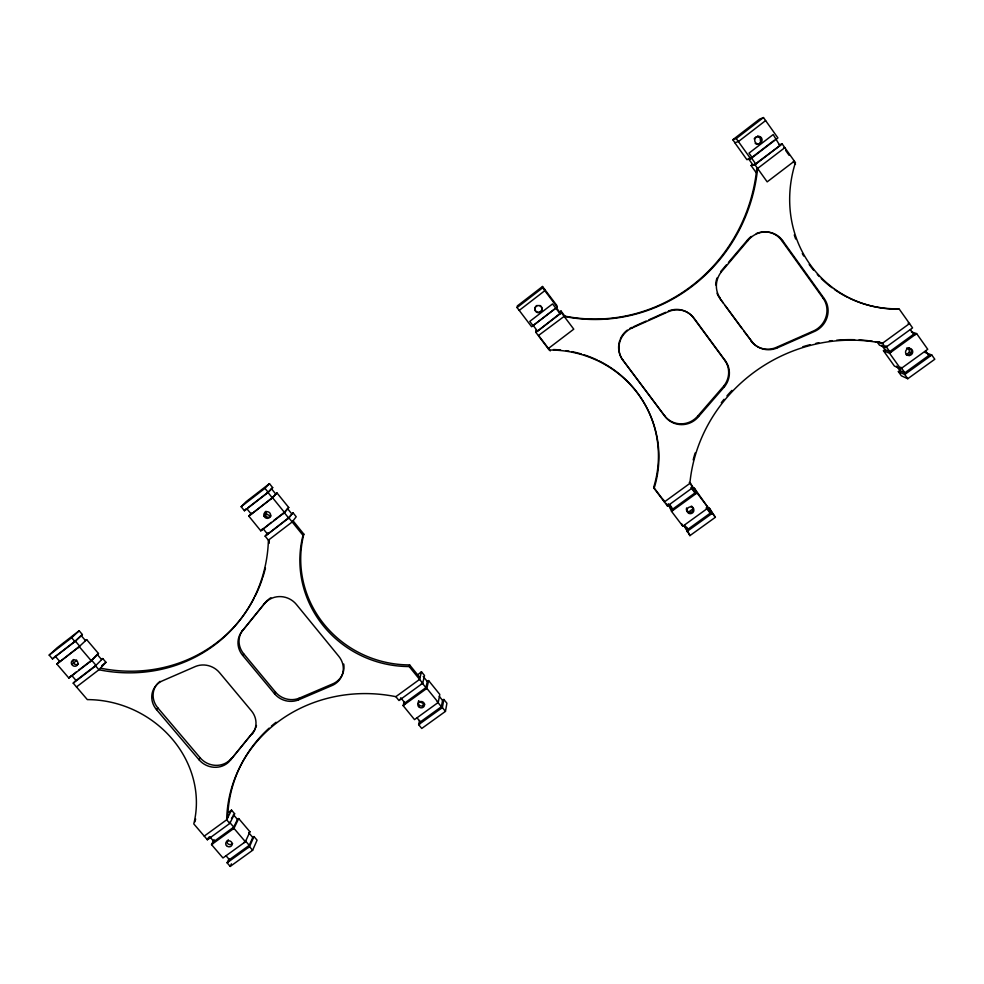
<?xml version="1.0" encoding="UTF-8"?>
<svg xmlns="http://www.w3.org/2000/svg" width="984" height="984" viewBox="0 0 984 984"><rect width="100%" height="100%" fill="white"/><g stroke="black" fill="none" stroke-linecap="round" stroke-linejoin="round"><path stroke-width="1.48" d="M555.751 308.213L533.008 325.642L529.786 321.387L552.528 303.933L559.945 313.515L537.301 331.313M517.067 307.562L517.35 305.913L542.516 286.504L556.796 305.421L557.178 307.119L531.594 326.737L517.067 307.562L542.651 287.82L542.516 286.504M419.578 720.497L418.643 724.667L421.742 728.467L445.457 711.383L446.908 703.228L443.858 699.464L442.566 700.399L441.041 708.517M418.643 724.667L442.369 707.558L443.858 699.464M404.178 701.58L403.12 705.602L414.51 719.599L438.237 702.453L439.799 694.433L428.606 680.584L427.302 681.531L425.531 689.341M419.959 723.72L420.353 721.912L441.373 706.746L437.265 701.666M422.874 705.823L423.391 703.523L418.397 701.174M403.12 705.602L426.859 688.382L428.606 680.584M204.242 836.105L226.664 819.795A144.058 133.234 13.3 0 1 395.851 696.672L398.963 700.51L422.702 683.253L424.522 675.528L421.459 671.74L417.265 675.172M421.386 684.212L421.779 682.539L425.912 687.644L404.891 702.908L404.436 704.655M421.459 671.74L419.59 679.403L395.851 696.672M400.279 699.55L400.759 697.828L404.891 702.908M422.702 683.253L409.172 666.537L409.615 664.913A107.022 103.32 18.2 0 1 303.847 534.164L293.06 520.831M228.915 858.946L227.107 862.796L230.207 866.424L252.63 850.274L257.07 840.164L254.007 836.572L252.777 837.458L248.275 847.531M227.107 862.796L249.518 846.634L254.007 836.572M214.082 839.61L211.535 844.616L222.962 857.962L245.385 841.763L249.936 831.775L238.706 818.553L237.476 819.451L232.704 829.254M244.13 842.673L245.127 840.496L249.247 845.354L229.395 859.672L228.35 861.91M230.207 866.424L231.4 863.841M267.783 599.957A20.369 19.311 25.6 0 0 265.163 602.737L241.683 631.716A20.344 19.176 25.5 0 0 242.618 655.319L274.524 693.72A20.209 19.003 21.9 0 0 298.213 700.005L299.05 698.271L332.063 684.163A20.184 19.077 20.4 0 0 343.76 664.065M227.095 842.169L228.263 839.733M211.535 844.616L233.958 828.356L238.706 818.553M76.408 679.858L73.222 683.142L87.33 699.612A103.234 93.787 26.2 0 1 193.787 823.903L207.366 839.758L229.789 823.46L234.61 813.731L231.535 810.115L228.497 812.317M231.486 818.442L234.61 813.731M231.535 810.115L226.664 819.795L229.789 823.46M212.778 843.719L213.872 841.554L233.737 827.126L229.592 822.255M207.366 839.758L208.657 837.273M208.608 838.86L209.727 836.695L213.872 841.554M274.524 693.72L275.434 692.023L243.651 653.745A20.27 19.102 25.5 0 1 242.716 630.215M252.334 733.855A20.061 18.684 23.2 0 0 251.437 710.842L219.53 672.65A20.209 18.844 26.3 0 0 195.755 666.352L163.098 680.559A20.16 18.696 27 0 0 156.505 709.624L199.075 759.808A19.975 18.487 23.3 0 0 230.33 760.214L253.306 732.022A20 18.622 23.2 0 0 255.237 728.91M230.33 760.214L253.306 732.022M199.075 759.808L200.244 757.889A19.901 18.425 23.3 0 0 231.388 758.295M242.618 655.319L243.651 653.745M241.683 631.716L265.163 602.737M409.172 666.537A107.404 103.677 18.2 0 1 303.01 535.345L303.847 534.164M156.505 709.624L157.821 707.877A20.086 18.634 27.1 0 1 160.06 681.346M287.599 518.962L293.011 512.787L296.209 516.748L292.187 521.963L268.398 540.167A152.2 142.471 37.8 0 1 98.929 669.772L76.481 686.943M268.398 540.167L265.139 536.169L288.927 517.941L293.011 512.787M266.455 535.161L288.497 517.842L284.167 512.492L273.626 520.573M283.257 513.587L284.167 512.492M284.979 511.495L288.743 507.51L276.971 492.947L271.276 498.79M265.139 536.169L267.808 532.91M251.646 513.045L248.804 516.108L260.785 530.831L284.585 512.578L288.743 507.51M262.113 529.81L271.289 522.369M260.785 530.831L262.605 528.691M726.475 264.77L720.596 271.695L721.297 271.941L747.865 240.637A22.411 21.476 -50.4 0 1 782.6 240.588L824.235 298.607A22.201 21.193 -43.7 0 1 813.694 331.817L776.77 348.115A22.029 21.144 -42.6 0 1 751.702 341.325L743.756 331.067M728.431 262.457L747.065 240.514A22.324 21.39 -50.4 0 1 751.235 236.443M622.749 359.947L664.483 415.642A21.353 20.775 -32.5 0 0 698.025 415.74L723.793 386.011A21.562 20.898 -37.5 0 0 724.691 360.255L693.462 317.832A21.685 21.119 -44.3 0 0 668.407 311.042L668.911 311.436A21.771 21.205 -44.2 0 1 694.064 318.25L725.405 360.821A21.636 20.984 -37.4 0 1 724.495 386.675L698.628 416.515A21.439 20.848 -32.4 0 1 664.963 416.404L622.749 359.947A21.513 21.07 -42.3 0 1 619.871 340.181M264.757 516.206L266.566 514.14L266.037 511.717M248.804 516.108L272.605 497.769L276.971 492.947M250.12 515.099L272.224 497.744L267.882 492.357L247.968 507.732M268.238 492.369L272.679 487.633L269.456 483.636L246.037 501.754L241.154 506.711L244.438 510.745L268.238 492.369L264.954 488.322L269.456 483.636M266.91 493.39L272.679 487.633M82.385 634.569L74.932 641.593L52.484 658.923L49.2 655.086L57.035 647.866L79.15 630.769L82.385 634.569L81.143 635.529L85.448 640.584L86.678 639.637L98.474 653.511L97.244 654.458L101.524 659.501L102.754 658.554L105.965 662.318L98.929 669.772L95.669 665.947L73.222 683.142M94.415 666.906L102.754 658.554M244.438 510.745L246.369 508.728M245.754 509.724L246.799 508.642L251.154 513.992M60.159 660.879L56.863 664.04L68.868 678.05L91.315 660.83L98.474 653.511M90.061 661.789L97.244 654.458M68.868 678.05L71.008 675.885M70.11 677.103L76.408 671.875M73.037 663.745L76.654 660.166M78.056 647.706L86.678 639.637M58.105 663.081L79.667 646.156L75.301 641.039L55.411 656.389L59.778 661.482M73.689 642.564L81.143 635.529M52.484 658.923L55.817 655.811M49.2 655.086L71.647 637.743L79.15 630.769M101.672 665.737L105.965 662.318M241.154 506.711L264.954 488.322M734.925 142.705L732.809 139.753L759.574 119.125L763.486 117.576L777.913 137.92L750.694 158.781L746.881 159.654L734.79 142.742L738.394 141.573L765.626 120.589M732.809 139.753L736.253 138.572L763.486 117.576M56.863 664.04L79.31 646.734L91.315 660.83M519.22 310.403L544.816 290.686L544.632 289.271M693.548 508.482L688.935 511.815L687.361 511.139M907.039 354.08L909.388 352.272L908.896 347.77M78.757 670.079L91.623 660.202L95.965 665.295L76.076 680.522L71.734 675.454M774.26 140.269L751.358 157.821L755.614 163.762L780.644 145.078M560.044 313.908L559.601 312.1L561.003 311.018L565.32 316.762M756.216 172.717L751.063 165.509L756.462 163.602M690.276 482.787L692.933 487.486L667.459 505.997L654.102 488.372A109.027 107.231 -6.6 0 0 549.269 350.046L535.886 332.395L561.47 312.826L561.003 311.018M751.063 165.509L754.949 164.746L782.169 143.922L795.429 162.631A120.355 112.73 -50.3 0 0 899.339 309.222L912.562 327.881L885.502 347.549L879.45 345.15L877.199 342.002M783.867 147.907L784.826 147.674L757.606 168.473A165.275 159.765 -72.5 0 1 564.152 316.381L538.556 335.458L550.277 350.919M548.199 348.631L573.77 329.16L561.47 312.826M794.371 161.142L767.176 181.855L754.949 164.746M695.614 493.943L692.908 489.159L694.31 488.138L708.259 507.83L682.798 526.219L671.555 511.397L669.268 506.329L670.658 505.321M911.332 331.866L916.621 333.601L927.74 349.295L900.692 368.84L894.407 366.073L883.447 350.734L884.911 349.664L891.061 352.149M915.108 334.695L913.681 334.228L889.721 351.608L886.486 347.081M671.555 511.397L697.029 492.923L694.31 488.138M883.447 350.734L889.561 353.231L916.621 333.601M249.936 831.775L248.706 832.661L252.777 837.458M686.586 529.183L684.323 526.206L689.919 535.628L715.38 517.289L709.353 508.138L707.963 509.146L710.903 514.263M924.935 352.457L931.774 354.99L934.8 359.246L907.765 378.729L901.356 375.802L898.38 371.632L899.843 370.574L906.227 373.416M930.274 356.073L928.785 355.519L904.849 372.788L900.815 367.155M686.869 531.594L712.33 513.242L709.353 508.138M898.38 371.632L904.739 374.486L931.774 354.99M633.561 326.713L646.107 321.067M648.886 319.812L665.627 312.297M623.081 360.513A21.599 21.156 -42.2 0 1 632.528 327.783L668.911 311.436M750.89 340.833A21.943 21.07 -42.7 0 0 775.872 347.598L812.649 331.35A22.115 21.119 -43.7 0 0 823.141 298.275L781.653 240.465A22.324 21.39 -50.4 0 0 756.278 233.552M298.213 700.005L331.35 685.836A20.258 19.139 20.4 0 0 338.865 656.402L296.368 604.422A20.443 19.372 25.6 0 0 264.204 604.151M779.242 144.673L782.169 143.922M749.353 158.289L752.194 157.625L748.996 153.147L773.19 134.562L779.709 145.325M757.606 168.473L756.757 168.621A164.635 159.162 -72.5 0 1 564.041 315.975L564.152 316.381M794.432 162.803L795.429 162.631M781.653 240.465L782.6 240.588M747.065 240.514L747.865 240.637M899.339 309.222L897.961 308.841A119.876 112.311 -50.3 0 1 849.143 298.09M908.109 323.146L909.511 323.588L882.451 343.281A156.616 148.08 -28.3 0 0 689.87 483.402L664.385 501.938L663.302 499.478M823.141 298.275L824.235 298.607M909.388 352.272L911.861 353.231M878.847 341.878L882.451 343.281L885.502 347.549M885.674 345.938L886.99 346.466M757.619 136.21L760.066 137.329L760.78 143.393M266.566 514.14L270.059 515.788M717.041 293.257A22.091 21.279 -48.3 0 0 719.698 298.152L751.702 341.325M775.872 347.598L776.77 348.115M724.691 360.255L725.405 360.821M723.793 386.011L724.495 386.675M226.086 855.822L229.395 859.672M71.647 637.743L74.932 641.593M233.958 828.356L245.385 841.763M249.518 846.634L252.63 850.274M233.38 814.629L237.476 819.451M157.821 707.877L200.244 757.889M632.528 327.783L632.159 327.34A21.513 21.07 -42.3 0 0 629.625 328.57M263.085 528.654L267.414 533.98M417.068 717.865L420.353 721.912M409.615 664.913L419.996 677.742M272.605 497.769L284.585 512.578M288.927 517.941L303.01 535.345M426.859 688.382L438.237 702.453M442.369 707.558L445.457 711.383M271.375 488.642L275.668 493.943M287.439 508.507L291.707 513.796M423.218 676.475L427.302 681.531M439.307 696.377L442.566 700.399M698.025 415.74L698.628 416.515M533.02 325.212L537.301 330.858M684.47 525.124L687.718 529.417L710.264 513.156L706.217 507.769L706.832 508.851M669.268 506.329L672.035 509.97M598.592 360.697A108.621 106.85 -6.7 0 1 653.671 487.351L663.917 500.868M542.651 287.82L557.178 307.119M692.933 487.486L689.292 482.394M697.029 492.923L708.259 507.83M712.33 513.242L715.38 517.289M556.231 307.611L559.601 312.1M690.94 487.486L695.024 492.91L672.466 509.281L668.382 503.894L668.874 504.964M719.698 298.152L723.265 303.023M725.048 305.458L741.973 328.631M748.357 158.51L752.539 164.377M881.726 345.187L884.911 349.664M896.67 366.122L899.843 370.574M736.253 138.572L750.694 158.781M889.561 353.231L900.692 368.84M904.739 374.486L907.765 378.729M910.446 329.665L913.681 334.228M925.575 350.993L928.785 355.519M785.626 150.392L789.143 155.361M793.375 161.327L795.49 164.291M664.483 415.642L664.963 416.404M686.721 527.313L688.283 530.585M687.976 531.532L689.919 535.628M681.555 523.574L682.798 526.219M671.26 506.637L672.97 510.376M666.352 503.501L667.459 505.997M653.671 487.351L654.102 488.372M535.862 330.267L535.886 332.395M227.722 817.692A143.553 132.828 13.3 0 1 269.136 728.135M271.399 726.13A143.553 132.828 13.3 0 1 276.061 722.268M254.376 597.669A151.647 141.991 37.8 0 1 100.454 668.161M269.296 540.437A151.647 141.991 37.8 0 1 269.149 543.389M265.446 567.965A151.647 141.991 37.8 0 1 262.666 577.731M262.211 579.109A151.647 141.991 37.8 0 1 255.028 596.39M195.619 818.983A102.877 93.505 26.2 0 1 194.955 821.8M268.767 599.158A20.369 19.311 25.6 0 1 270.907 597.755M299.05 698.271A20.135 18.942 21.9 0 1 275.434 692.023M256.467 725.491A20 18.622 23.2 0 1 255.729 727.803M720.399 298.484A22.177 21.365 -48.2 0 1 721.297 271.941M553.475 349.554A108.621 106.85 -6.7 0 1 560.572 349.997M566.218 350.673A108.621 106.85 -6.7 0 1 569.01 351.116M571.802 351.632A108.621 106.85 -6.7 0 1 581.458 354.019M584.164 354.855A108.621 106.85 -6.7 0 1 597.325 360.082M693.191 459.934A156.038 147.563 -28.3 0 1 695.122 453.009M721.284 402.763A156.038 147.563 -28.3 0 1 724.052 399.295M726.93 395.9A156.038 147.563 -28.3 0 1 731.948 390.39M802.784 346.749A156.038 147.563 -28.3 0 1 810.041 344.707M815.884 343.33A156.038 147.563 -28.3 0 1 818.836 342.715M829.217 341.005A156.038 147.563 -28.3 0 1 832.206 340.648M836.671 340.206A156.038 147.563 -28.3 0 1 854.616 339.714M859.081 339.911A156.038 147.563 -28.3 0 1 872.39 341.251M875.329 341.706A156.038 147.563 -28.3 0 1 879.696 342.481M847.864 297.463A119.876 112.311 -50.3 0 1 834.407 289.444M832.095 287.783A119.876 112.311 -50.3 0 1 821.259 278.546M819.254 276.529A119.876 112.311 -50.3 0 1 817.298 274.462M813.547 270.145A119.876 112.311 -50.3 0 1 809.18 264.475M803.719 256.037A119.876 112.311 -50.3 0 1 802.304 253.515M795.699 239.038A119.876 112.311 -50.3 0 1 794.273 234.918M620.387 338.877A21.513 21.07 -42.3 0 1 627.275 330.12M715.676 284.954A22.091 21.279 -48.3 0 1 717.053 277.955M755.417 137.391A3.825 3.641 -59.8 0 1 760.361 137.809A3.825 3.641 -59.8 0 1 760.165 142.926A3.825 3.641 -59.8 0 1 755.183 143.393M754.199 138.953A3.825 3.641 -59.8 0 1 754.703 138.092M906.571 348.139A3.702 3.481 -39.5 0 1 911.344 351.448A3.702 3.481 -39.5 0 1 906.153 354.732M539.822 305.434A3.579 3.542 -68.6 0 1 541.249 310.919A3.579 3.542 -68.6 0 1 535.603 310.919A3.579 3.542 -68.6 0 1 537.104 305.434M692.662 507.154A3.493 3.37 -19.8 0 1 690.19 512.541A3.493 3.37 -19.8 0 1 686.66 507.879M691.26 506.083A3.493 3.37 -19.8 0 1 692.035 506.526M78.4 664.028A3.37 3.112 32 0 1 73.492 659.514M232.642 843.509A3.26 2.989 19.8 0 1 226.787 841.185M424.682 704.175A3.346 3.161 12.2 0 1 418.262 702.465M418.483 701.678A3.346 3.161 12.2 0 1 418.913 700.965M270.969 515.96A3.456 3.309 33.4 0 1 265.865 516.268A3.456 3.309 33.4 0 1 266.024 511.237M759.685 143.615A3.85 3.653 -59.8 0 0 760.78 137.096A3.85 3.653 -59.8 0 0 754.753 139.642A3.85 3.653 -59.8 0 0 759.685 143.615M909.388 355.531A3.715 3.493 -39.4 0 0 912.143 349.8A3.715 3.493 -39.4 0 0 905.883 350.599A3.715 3.493 -39.4 0 0 909.388 355.531M540.61 311.965A3.592 3.567 -68.5 0 0 539.847 305.803A3.592 3.567 -68.5 0 0 534.915 309.579A3.592 3.567 -68.5 0 0 540.61 311.965M688.972 513.414A3.506 3.382 -19.7 0 0 693.88 509.872A3.506 3.382 -19.7 0 0 688.37 507.584A3.506 3.382 -19.7 0 0 688.972 513.414M71.647 664.261A3.382 3.112 31.9 0 0 77.379 665.049A3.382 3.112 31.9 0 0 74.846 659.907A3.382 3.112 31.9 0 0 71.647 664.261M226.468 845.6A3.272 2.989 19.8 0 0 232.003 845.01A3.272 2.989 19.8 0 0 228.411 840.791A3.272 2.989 19.8 0 0 226.468 845.6M418.544 706.574A3.358 3.173 12.2 0 0 424.301 705.922A3.358 3.173 12.2 0 0 420.709 701.506A3.358 3.173 12.2 0 0 418.544 706.574M264.106 516.28A3.469 3.321 33.4 0 0 270.01 517.08A3.469 3.321 33.4 0 0 267.562 511.68A3.469 3.321 33.4 0 0 264.106 516.28"/></g></svg>
